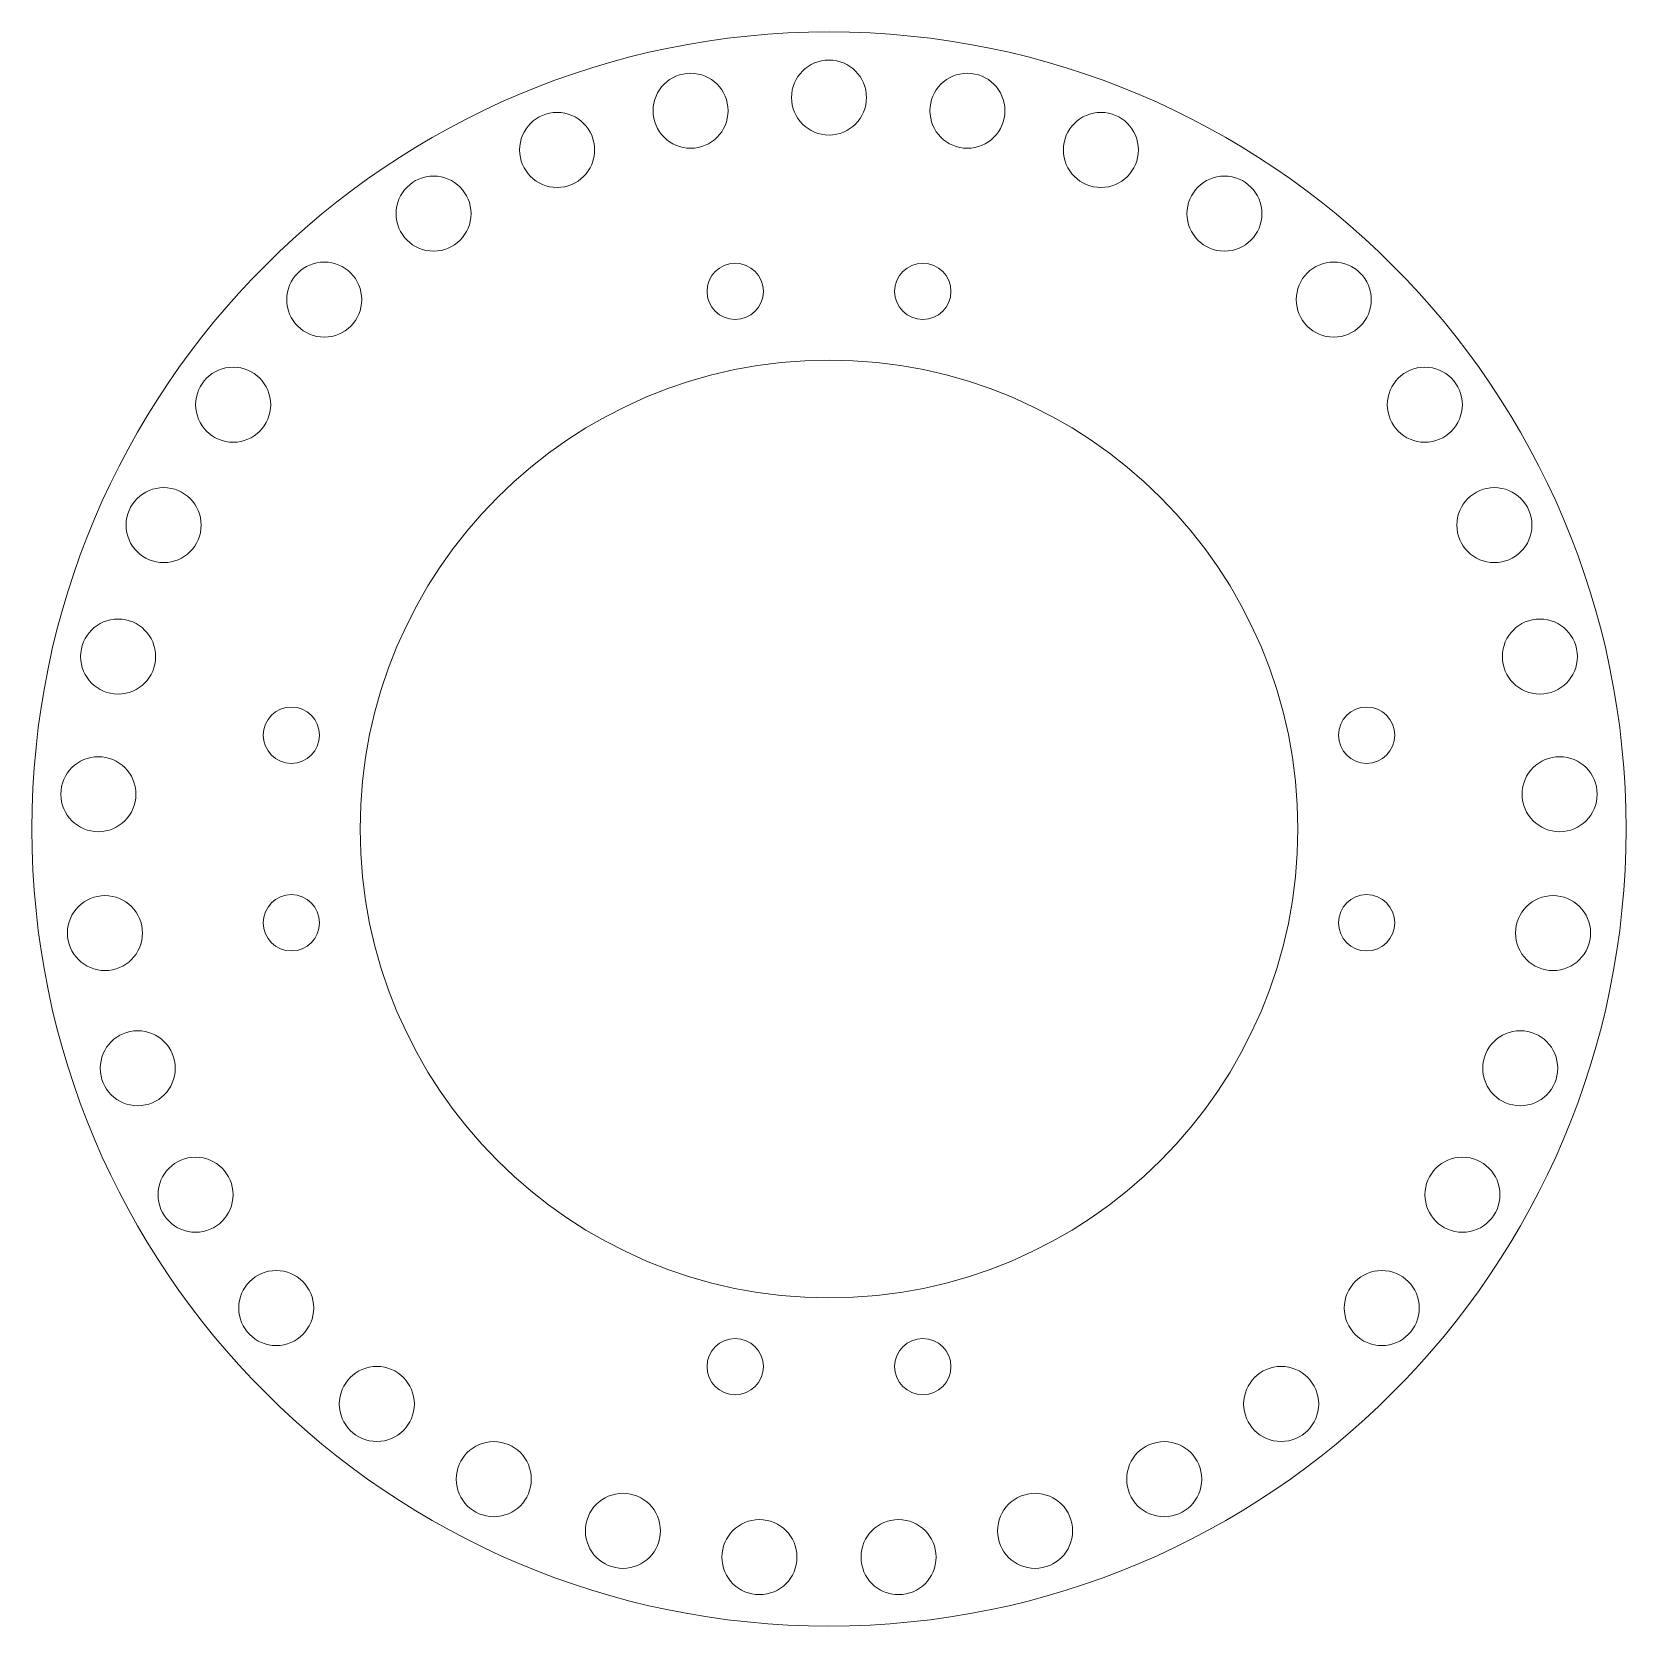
# Model space of a CAD drawing. Header units: millimetres. Extents: x -42.5 to 42.5, y -42.5 to 42.5.
import ezdxf

# ---------------------------------------------------------------- set-up
doc = ezdxf.new("R2010")
doc.units = ezdxf.units.MM

msp = doc.modelspace()

# ---------------------------------------------------------------- linework, layer by layer
at = {"color": 7, "linetype": 'Continuous', "lineweight": 15}
for centre, radius in [((0, 0), 42.5), ((0, 39), 2), ((-7.381, 38.295), 2), ((7.381, 38.295), 2), ((-14.495, 36.206), 2), ((14.495, 36.206), 2), ((-21.085, 32.809), 2), ((21.085, 32.809), 2), ((-26.913, 28.226), 2), ((-5, 28.665), 1.5), ((5, 28.665), 1.5), ((26.913, 28.226), 2), ((0, 0), 25), ((-31.768, 22.622), 2), ((31.768, 22.622), 2), ((-35.476, 16.201), 2), ((35.476, 16.201), 2), ((-37.901, 9.195), 2), ((37.901, 9.195), 2), ((-28.665, 5), 1.5), ((28.665, 5), 1.5), ((-38.956, 1.856), 2), ((38.956, 1.856), 2), ((-38.603, -5.55), 2), ((-28.665, -5), 1.5), ((28.665, -5), 1.5), ((38.603, -5.55), 2), ((-36.855, -12.756), 2), ((36.855, -12.756), 2), ((-33.775, -19.5), 2), ((33.775, -19.5), 2), ((-29.474, -25.54), 2), ((29.474, -25.54), 2), ((-5, -28.665), 1.5), ((5, -28.665), 1.5), ((-24.108, -30.656), 2), ((24.108, -30.656), 2), ((-17.871, -34.665), 2), ((17.871, -34.665), 2), ((-10.988, -37.42), 2), ((10.988, -37.42), 2), ((-3.707, -38.823), 2), ((3.707, -38.823), 2)]:
    msp.add_circle(centre, radius, dxfattribs=at)

doc.saveas('drawing.dxf')
